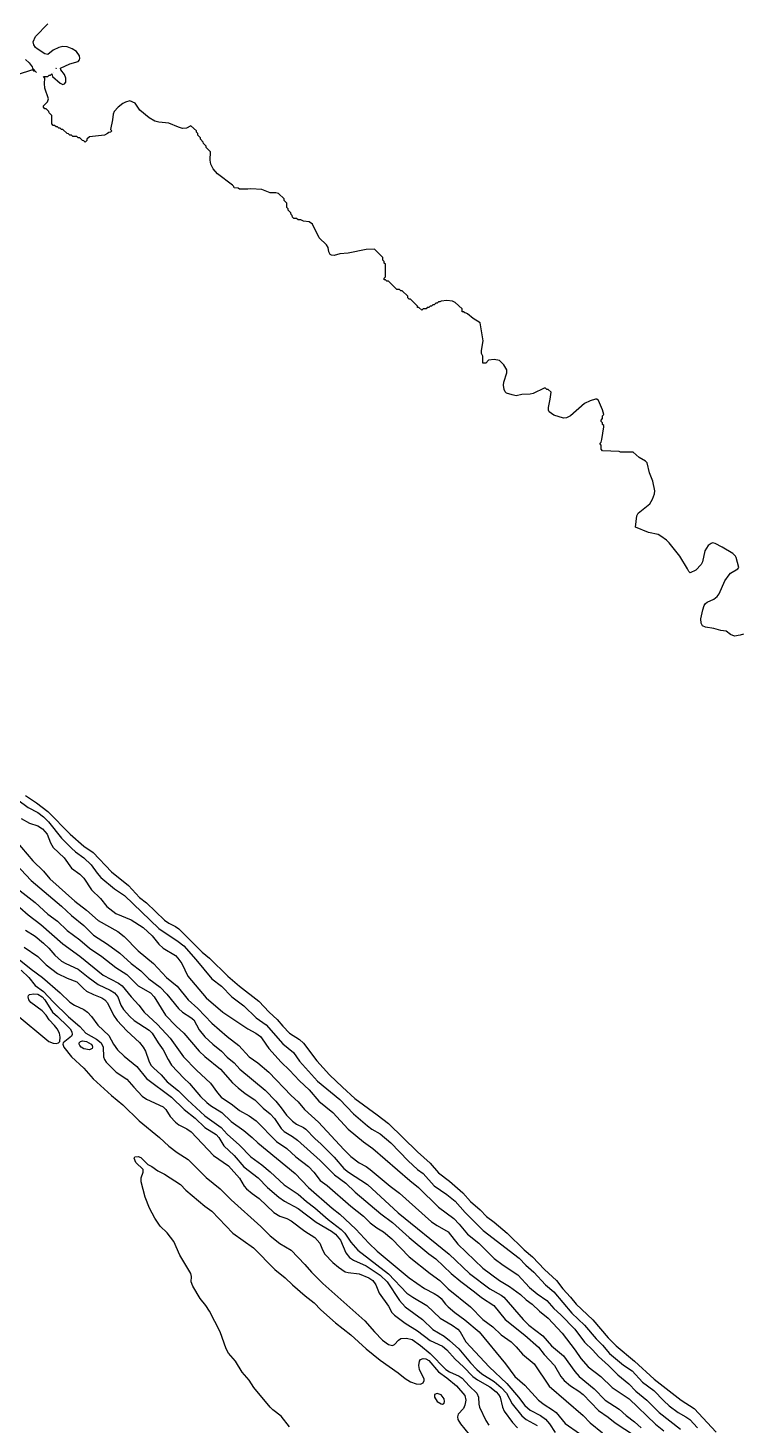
# Model space of a CAD drawing. Extents: x 474277 to 475042, y 254928 to 255625.
# Drawn here: x 474535.3 to 474574.6, y 255198.1 to 255275.2 of the extents above; entities that cross this region are included whole.
import ezdxf

# ---------------------------------------------------------------- set-up
doc = ezdxf.new("R2010")
doc.units = 0
doc.header["$MEASUREMENT"] = 0
doc.layers.add('BaseMapV2_DTM_export_MonNov09090547073261 — entities', color=1, linetype='CONTINUOUS')

msp = doc.modelspace()

# ---------------------------------------------------------------- linework, layer by layer
at = {"layer": 'BaseMapV2_DTM_export_MonNov09090547073261 — entities', "color": 15, "linetype": 'Continuous', "true_color": 0xb7484b}
for points in [[(474574.772, 255241.741, 84.25), (474574.594, 255241.676, 84.25), (474574.287, 255241.636, 84.25), (474574.057, 255241.716, 84.25), (474573.827, 255241.9, 84.25), (474573.52, 255241.934, 84.25), (474573.137, 255242.047, 84.25), (474572.677, 255242.12, 84.25), (474572.517, 255242.201, 84.25), (474572.433, 255242.354, 84.25), (474572.43, 255242.585, 84.25), (474572.524, 255243.078, 84.25), (474572.6, 255243.316, 84.25), (474572.673, 255243.428, 84.25), (474572.773, 255243.505, 84.25), (474573.137, 255243.673, 84.25), (474573.318, 255243.811, 84.25), (474573.427, 255243.965, 84.25), (474573.751, 255244.671, 84.25), (474573.981, 255245.019, 84.25), (474574.057, 255245.099, 84.25), (474574.466, 255245.345, 84.25), (474574.513, 255245.422, 84.25), (474574.374, 255245.958, 84.25), (474574.335, 255246.035, 84.25), (474574.181, 255246.188, 84.25), (474573.597, 255246.539, 84.25), (474573.214, 255246.737, 84.25), (474573.06, 255246.769, 84.25), (474572.984, 255246.748, 84.25), (474572.83, 255246.627, 84.25), (474572.646, 255246.342, 84.25), (474572.508, 255245.728, 84.25), (474572.437, 255245.575, 84.25), (474572.14, 255245.275, 84.25), (474571.834, 255245.113, 84.25), (474571.757, 255245.187, 84.25), (474571.689, 255245.345, 84.25), (474571.27, 255246.035, 84.25), (474570.683, 255246.768, 84.25), (474570.53, 255246.917, 84.25), (474570.223, 255247.152, 84.25), (474570.07, 255247.23, 84.25), (474569.533, 255247.349, 84.25), (474568.818, 255247.645, 84.25), (474568.899, 255248.259, 84.25), (474568.963, 255248.412, 84.25), (474569.61, 255248.935, 84.25), (474569.764, 255249.179, 84.25), (474569.86, 255249.485, 84.25), (474569.877, 255249.639, 84.25), (474569.779, 255250.175, 84.25), (474569.597, 255250.636, 84.25), (474569.457, 255251.191, 84.25), (474569.38, 255251.283, 84.25), (474569.02, 255251.479, 84.25), (474568.69, 255251.781, 84.25), (474568, 255251.784, 84.25), (474567.923, 255251.822, 84.25), (474567.003, 255251.858, 84.25), (474566.926, 255251.936, 84.25), (474566.918, 255252.169, 84.25), (474566.848, 255252.246, 84.25), (474566.926, 255252.33, 84.25), (474566.972, 255252.476, 84.25), (474567.075, 255253.166, 84.25), (474567.072, 255253.243, 84.25), (474567.003, 255253.311, 84.25), (474566.999, 255253.396, 84.25), (474566.924, 255253.473, 84.25), (474566.925, 255253.549, 84.25), (474566.995, 255253.626, 84.25), (474567.003, 255253.787, 84.25), (474567.072, 255253.856, 84.25), (474567.003, 255254.12, 84.25), (474566.773, 255254.618, 84.25), (474566.696, 255254.695, 84.25), (474566.62, 255254.698, 84.25), (474566.313, 255254.6, 84.25), (474566.006, 255254.458, 84.25), (474565.239, 255253.787, 84.25), (474565.009, 255253.671, 84.25), (474564.856, 255253.661, 84.25), (474564.319, 255253.813, 84.25), (474564.068, 255254.009, 84.25), (474564.029, 255254.086, 84.25), (474564.021, 255254.239, 84.25), (474564.122, 255254.699, 84.25), (474564.162, 255255.083, 84.25), (474564.013, 255255.228, 84.25), (474563.936, 255255.232, 84.25), (474563.859, 255255.305, 84.25), (474563.783, 255255.305, 84.25), (474563.174, 255255.006, 84.25), (474563.016, 255254.975, 84.25), (474562.556, 255254.962, 84.25), (474562.249, 255254.89, 84.25), (474562.019, 255254.931, 84.25), (474561.712, 255255.037, 84.25), (474561.636, 255255.111, 84.25), (474561.578, 255255.236, 84.25), (474561.537, 255255.466, 84.25), (474561.559, 255255.636, 84.25), (474561.721, 255256.156, 84.25), (474561.732, 255256.31, 84.25), (474561.559, 255256.601, 84.25), (474561.329, 255256.824, 84.25), (474561.022, 255256.882, 84.25), (474560.716, 255256.842, 84.25), (474560.562, 255256.691, 84.25), (474560.401, 255256.693, 84.25), (474560.404, 255257.076, 84.25), (474560.332, 255257.225, 84.25), (474560.325, 255257.383, 84.25), (474560.418, 255257.92, 84.25), (474560.248, 255258.917, 84.25), (474559.872, 255259.154, 84.25), (474559.565, 255259.402, 84.25), (474559.489, 255259.449, 84.25), (474559.408, 255259.453, 84.25), (474559.335, 255259.526, 84.25), (474559.259, 255259.526, 84.25), (474559.254, 255259.683, 84.25), (474558.875, 255260.036, 84.25), (474558.722, 255260.101, 84.25), (474558.415, 255260.14, 84.25), (474558.109, 255260.113, 84.25), (474558.032, 255260.065, 84.25), (474557.955, 255260.062, 84.25), (474557.879, 255259.987, 84.25), (474557.802, 255259.986, 84.25), (474557.725, 255259.91, 84.25), (474557.649, 255259.905, 84.25), (474557.572, 255259.832, 84.25), (474557.495, 255259.832, 84.25), (474557.418, 255259.757, 84.25), (474557.342, 255259.756, 84.25), (474557.27, 255259.683, 84.25), (474557.112, 255259.675, 84.25), (474557.035, 255259.605, 84.25), (474556.882, 255259.756, 84.25), (474556.805, 255259.758, 84.25), (474556.797, 255259.837, 84.25), (474556.422, 255260.216, 84.25), (474556.345, 255260.217, 84.25), (474556.268, 255260.294, 84.25), (474556.26, 255260.373, 84.25), (474555.962, 255260.676, 84.25), (474555.885, 255260.676, 84.25), (474555.808, 255260.749, 84.25), (474555.655, 255260.752, 84.25), (474555.195, 255261.212, 84.25), (474555.118, 255261.214, 84.25), (474555.042, 255261.289, 84.25), (474554.965, 255261.289, 84.25), (474554.965, 255261.378, 84.25), (474555.034, 255261.447, 84.25), (474555.034, 255262.137, 84.25), (474554.965, 255262.206, 84.25), (474554.957, 255262.29, 84.25), (474554.888, 255262.359, 84.25), (474554.88, 255262.52, 84.25), (474554.428, 255262.976, 84.25), (474553.968, 255262.961, 84.25), (474552.971, 255262.754, 84.25), (474552.511, 255262.713, 84.25), (474552.205, 255262.632, 84.25), (474552.051, 255262.635, 84.25), (474551.984, 255262.674, 84.25), (474551.916, 255262.827, 84.25), (474551.866, 255263.057, 84.25), (474551.789, 255263.21, 84.25), (474551.381, 255263.594, 84.25), (474551.009, 255264.361, 84.25), (474550.824, 255264.472, 84.25), (474550.518, 255264.522, 84.25), (474550.364, 255264.586, 84.25), (474550.211, 255264.586, 84.25), (474550.134, 255264.659, 84.25), (474549.973, 255264.667, 84.25), (474549.904, 255264.736, 84.25), (474549.896, 255264.821, 84.25), (474549.828, 255264.889, 84.25), (474549.823, 255264.974, 84.25), (474549.674, 255265.123, 84.25), (474549.67, 255265.204, 84.25), (474549.598, 255265.276, 84.25), (474549.59, 255265.511, 84.25), (474549.444, 255265.66, 84.25), (474549.44, 255265.741, 84.25), (474549.137, 255266.043, 84.25), (474548.984, 255266.081, 84.25), (474548.677, 255266.081, 84.25), (474548.217, 255266.262, 84.25), (474547.604, 255266.303, 84.25), (474547.451, 255266.276, 84.25), (474546.991, 255266.275, 84.25), (474546.914, 255266.346, 84.25), (474546.684, 255266.352, 84.25), (474546.679, 255266.431, 84.25), (474546.605, 255266.507, 84.25), (474545.777, 255267.121, 84.25), (474545.534, 255267.411, 84.25), (474545.406, 255267.658, 84.25), (474545.367, 255267.888, 84.25), (474545.38, 255268.34, 84.25), (474545.148, 255268.578, 84.25), (474545.146, 255268.654, 84.25), (474544.995, 255268.808, 84.25), (474544.989, 255268.884, 84.25), (474544.842, 255269.038, 84.25), (474544.839, 255269.114, 84.25), (474544.688, 255269.268, 84.25), (474544.682, 255269.345, 84.25), (474544.61, 255269.421, 84.25), (474544.606, 255269.498, 84.25), (474544.307, 255269.779, 84.25), (474544.062, 255269.651, 84.25), (474543.847, 255269.624, 84.25), (474543.617, 255269.693, 84.25), (474543.08, 255269.93, 84.25), (474542.543, 255269.973, 84.25), (474542.313, 255270.034, 84.25), (474542.007, 255270.221, 84.25), (474541.487, 255270.648, 84.25), (474541.232, 255271.031, 84.25), (474540.933, 255271.159, 84.25), (474540.703, 255271.087, 84.25), (474540.55, 255270.999, 84.25), (474540.294, 255270.801, 84.25), (474540.071, 255270.571, 84.25), (474540.018, 255270.418, 84.25), (474539.984, 255270.111, 84.25), (474539.868, 255269.575, 84.25), (474539.941, 255269.498, 84.25), (474539.868, 255269.421, 84.25), (474539.783, 255269.413, 84.25), (474539.714, 255269.345, 84.25), (474539.534, 255269.268, 84.25), (474538.71, 255269.172, 84.25), (474538.561, 255269.038, 84.25), (474538.559, 255268.961, 84.25), (474538.479, 255268.88, 84.25), (474538.403, 255268.953, 84.25), (474538.326, 255268.958, 84.25), (474538.173, 255269.11, 84.25), (474538.096, 255269.11, 84.25), (474538.019, 255269.183, 84.25), (474537.789, 255269.187, 84.25), (474537.713, 255269.26, 84.25), (474537.636, 255269.265, 84.25), (474537.559, 255269.34, 84.25), (474537.478, 255269.345, 84.25), (474537.253, 255269.57, 84.25), (474537.176, 255269.57, 84.25), (474537.099, 255269.647, 84.25), (474537.023, 255269.648, 84.25), (474536.946, 255269.723, 84.25), (474536.869, 255269.723, 84.25), (474536.793, 255269.8, 84.25), (474536.716, 255269.8, 84.25), (474536.637, 255269.881, 84.25), (474536.631, 255270.341, 84.25), (474536.486, 255270.49, 84.25), (474536.478, 255270.571, 84.25), (474536.405, 255270.648, 84.25), (474536.333, 255270.72, 84.25), (474536.256, 255270.722, 84.25), (474536.177, 255270.801, 84.25), (474536.179, 255270.882, 84.25), (474536.401, 255271.108, 84.25), (474536.445, 255271.261, 84.25), (474536.256, 255271.848, 84.25), (474536.23, 255272.105, 84.25), (474536.251, 255272.412, 84.25), (474536.179, 255272.496, 84.25), (474536.409, 255272.496, 84.25), (474536.486, 255272.569, 84.25), (474536.563, 255272.569, 84.25), (474536.639, 255272.646, 84.25), (474536.682, 255272.488, 84.25), (474537.099, 255272.133, 84.25), (474537.253, 255272.059, 84.25), (474537.329, 255272.092, 84.25), (474537.408, 255272.182, 84.25), (474537.408, 255272.412, 84.25), (474537.329, 255272.601, 84.25), (474537.125, 255272.872, 84.25), (474537.112, 255272.948, 84.25), (474537.636, 255273.203, 84.25), (474538.096, 255273.33, 84.25), (474538.167, 255273.408, 84.25), (474538.19, 255273.485, 84.25), (474538.164, 255273.638, 84.25), (474537.994, 255273.868, 84.25), (474537.759, 255274.022, 84.25), (474537.483, 255274.129, 84.25), (474537.253, 255274.156, 84.25), (474537.023, 255274.099, 84.25), (474536.719, 255273.945, 84.25), (474536.409, 255273.707, 84.25), (474536.256, 255273.747, 84.25), (474535.838, 255274.022, 84.25), (474535.746, 255274.098, 84.25), (474535.645, 255274.252, 84.25), (474535.613, 255274.405, 84.25), (474535.74, 255274.712, 84.25), (474536.409, 255275.396, 84.25)], [(474535.182, 255273.431, 84.25), (474535.379, 255273.255, 84.25), (474535.555, 255273.025, 84.25), (474535.57, 255272.948, 84.25), (474535.8, 255272.718, 84.25), (474535.719, 255272.787, 84.25), (474535.642, 255272.792, 84.25), (474535.566, 255272.869, 84.25), (474534.722, 255272.593, 84.25)], [(474536.719, 255272.718, 84.25), (474536.716, 255272.71, 84.25), (474536.711, 255272.718, 84.25), (474536.719, 255272.718, 84.25)], [(474536.874, 255272.948, 84.25), (474536.869, 255272.94, 84.25), (474536.865, 255272.948, 84.25), (474536.874, 255272.948, 84.25)], [(474534.262, 255232.969, 84.5), (474535.336, 255232.174, 84.5), (474535.872, 255231.899, 84.5), (474536.179, 255231.668, 84.5), (474536.456, 255231.39, 84.5), (474537.176, 255230.496, 84.5), (474537.714, 255229.933, 84.5), (474537.943, 255229.727, 84.5), (474538.403, 255229.398, 84.5), (474538.809, 255229.013, 84.5), (474539.133, 255228.553, 84.5), (474539.337, 255228.323, 84.5), (474540.09, 255227.695, 84.5), (474540.637, 255227.326, 84.5), (474542.543, 255225.506, 84.5), (474543.607, 255224.796, 84.5), (474543.923, 255224.546, 84.5), (474544.582, 255223.799, 84.5), (474545.455, 255222.725, 84.5), (474545.994, 255222.316, 84.5), (474546.571, 255221.729, 84.5), (474547.221, 255221.241, 84.5), (474547.911, 255220.584, 84.5), (474548.447, 255220.189, 84.5), (474549.367, 255219.136, 84.5), (474549.958, 255218.662, 84.5), (474550.288, 255218.193, 84.5), (474551.284, 255217.092, 84.5), (474552.511, 255216.078, 84.5), (474553.264, 255215.288, 84.5), (474554.045, 255214.615, 84.5), (474554.275, 255214.443, 84.5), (474554.735, 255214.173, 84.5), (474555.325, 255213.678, 84.5), (474556.282, 255212.681, 84.5), (474556.796, 255212.221, 84.5), (474557.112, 255211.984, 84.5), (474557.725, 255211.316, 84.5), (474558.415, 255210.84, 84.5), (474558.875, 255210.462, 84.5), (474559.42, 255209.844, 84.5), (474560.422, 255208.847, 84.5), (474562.406, 255207.313, 84.5), (474562.779, 255206.93, 84.5), (474563.21, 255206.547, 84.5), (474563.859, 255205.848, 84.5), (474564.319, 255205.459, 84.5), (474565.316, 255204.28, 84.5), (474566.005, 255203.633, 84.5), (474566.648, 255202.866, 84.5), (474567.003, 255202.522, 84.5), (474567.386, 255202.07, 84.5), (474568.153, 255201.427, 84.5), (474568.63, 255201.103, 84.5), (474569.202, 255200.489, 84.5), (474569.84, 255200.029, 84.5), (474570.377, 255199.457, 84.5), (474570.683, 255199.182, 84.5), (474571.181, 255198.802, 84.5), (474571.604, 255198.568, 84.5), (474571.807, 255198.419, 84.5), (474572.232, 255197.959, 84.5)], [(474535.182, 255232.84, 84.25), (474535.796, 255232.439, 84.25), (474536.409, 255231.958, 84.25), (474537.643, 255230.7, 84.25), (474538.403, 255230.042, 84.25), (474538.913, 255229.703, 84.25), (474539.932, 255228.629, 84.25), (474540.856, 255227.884, 84.25), (474541.47, 255227.221, 84.25), (474541.853, 255226.923, 84.25), (474542.85, 255225.963, 84.25), (474543.08, 255225.79, 84.25), (474543.463, 255225.611, 84.25), (474543.643, 255225.486, 84.25), (474544.92, 255224.206, 84.25), (474545.322, 255223.876, 84.25), (474546.341, 255222.879, 84.25), (474546.991, 255222.326, 84.25), (474548.047, 255221.499, 84.25), (474548.625, 255220.885, 84.25), (474549.061, 255220.487, 84.25), (474549.367, 255220.115, 84.25), (474549.743, 255219.735, 84.25), (474550.288, 255219.377, 84.25), (474550.518, 255219.176, 84.25), (474551.256, 255218.201, 84.25), (474551.956, 255217.435, 84.25), (474552.659, 255216.745, 84.25), (474553.343, 255216.131, 84.25), (474554.581, 255215.233, 84.25), (474555.195, 255214.748, 84.25), (474556.805, 255213.187, 84.25), (474557.495, 255212.568, 84.25), (474557.955, 255212.032, 84.25), (474558.569, 255211.562, 84.25), (474559.296, 255210.917, 84.25), (474559.719, 255210.454, 84.25), (474560.256, 255209.983, 84.25), (474560.611, 255209.614, 84.25), (474561.022, 255209.315, 84.25), (474561.753, 255208.694, 84.25), (474562.683, 255207.774, 84.25), (474563.15, 255207.39, 84.25), (474563.801, 255206.7, 84.25), (474564.473, 255206.095, 84.25), (474564.807, 255205.627, 84.25), (474565.239, 255205.177, 84.25), (474565.546, 255204.786, 84.25), (474566.466, 255203.916, 84.25), (474567.31, 255202.924, 84.25), (474567.762, 255202.483, 84.25), (474568.767, 255201.634, 84.25), (474569.857, 255200.643, 84.25), (474571.329, 255199.492, 84.25), (474572.064, 255199.031, 84.25), (474573.267, 255197.729, 84.25)], [(474534.952, 255231.573, 84.75), (474535.412, 255231.32, 84.75), (474535.872, 255231.169, 84.75), (474536.123, 255231.006, 84.75), (474536.374, 255230.7, 84.75), (474536.563, 255230.23, 84.75), (474536.716, 255229.975, 84.75), (474537.325, 255229.396, 84.75), (474537.713, 255228.834, 84.75), (474538.173, 255228.506, 84.75), (474538.403, 255228.273, 84.75), (474538.834, 255227.633, 84.75), (474539.323, 255227.162, 84.75), (474539.678, 255226.713, 84.75), (474540.166, 255226.326, 84.75), (474541.01, 255225.981, 84.75), (474541.676, 255225.562, 84.75), (474542.178, 255225.102, 84.75), (474542.543, 255224.643, 84.75), (474542.77, 255224.412, 84.75), (474543.463, 255224.008, 84.75), (474543.593, 255223.876, 84.75), (474543.806, 255223.569, 84.75), (474544.144, 255222.879, 84.75), (474545.15, 255221.689, 84.75), (474546.07, 255220.881, 84.75), (474547.451, 255219.973, 84.75), (474547.879, 255219.735, 84.75), (474548.141, 255219.539, 84.75), (474548.242, 255219.428, 84.75), (474548.601, 255218.877, 84.75), (474549.282, 255218.125, 84.75), (474549.751, 255217.689, 84.75), (474550.288, 255217.097, 84.75), (474550.824, 255216.602, 84.75), (474551.361, 255215.987, 84.75), (474552.128, 255215.362, 84.75), (474552.971, 255214.435, 84.75), (474553.815, 255213.735, 84.75), (474554.335, 255213.371, 84.75), (474556.372, 255211.607, 84.75), (474556.852, 255211.224, 84.75), (474557.955, 255210.137, 84.75), (474558.799, 255209.502, 84.75), (474559.105, 255209.203, 84.75), (474559.565, 255208.653, 84.75), (474560.181, 255208.157, 84.75), (474561.022, 255207.311, 84.75), (474561.525, 255206.93, 84.75), (474562.326, 255206.41, 84.75), (474562.974, 255205.703, 84.75), (474563.399, 255205.356, 84.75), (474563.936, 255204.986, 84.75), (474564.319, 255204.537, 84.75), (474564.703, 255204.2, 84.75), (474565.482, 255203.403, 84.75), (474566.006, 255202.683, 84.75), (474566.466, 255202.255, 84.75), (474566.773, 255201.901, 84.75), (474567.33, 255201.409, 84.75), (474567.846, 255200.888, 84.75), (474568.46, 255200.396, 84.75), (474568.843, 255199.993, 84.75), (474569.454, 255199.492, 84.75), (474570.129, 255198.802, 84.75), (474571.297, 255197.891, 84.75)], [(474533.507, 255230.24, 85.25), (474535.489, 255228.144, 85.25), (474537.176, 255226.736, 85.25), (474537.713, 255226.22, 85.25), (474538.403, 255225.665, 85.25), (474538.94, 255225.137, 85.25), (474539.702, 255224.642, 85.25), (474540.396, 255224.136, 85.25), (474541.008, 255223.569, 85.25), (474541.547, 255223.168, 85.25), (474541.995, 255222.725, 85.25), (474542.62, 255222.263, 85.25), (474542.974, 255221.882, 85.25), (474543.617, 255221.085, 85.25), (474543.847, 255220.89, 85.25), (474544.307, 255220.602, 85.25), (474544.46, 255220.461, 85.25), (474544.767, 255219.908, 85.25), (474545.074, 255219.521, 85.25), (474545.515, 255219.122, 85.25), (474545.997, 255218.738, 85.25), (474546.3, 255218.409, 85.25), (474546.684, 255218.091, 85.25), (474547.012, 255217.741, 85.25), (474548.397, 255216.591, 85.25), (474548.984, 255215.974, 85.25), (474549.291, 255215.615, 85.25), (474549.584, 255215.211, 85.25), (474549.904, 255214.887, 85.25), (474550.134, 255214.705, 85.25), (474550.518, 255214.534, 85.25), (474550.636, 255214.444, 85.25), (474551.131, 255213.918, 85.25), (474551.497, 255213.601, 85.25), (474552.205, 255212.899, 85.25), (474552.741, 255212.27, 85.25), (474552.998, 255212.067, 85.25), (474554.049, 255211.377, 85.25), (474555.732, 255209.813, 85.25), (474558.537, 255207.543, 85.25), (474559.669, 255206.47, 85.25), (474560.792, 255205.633, 85.25), (474561.406, 255205.29, 85.25), (474561.559, 255205.168, 85.25), (474562.626, 255203.94, 85.25), (474562.939, 255203.622, 85.25), (474563.706, 255203.032, 85.25), (474564.194, 255202.483, 85.25), (474564.856, 255201.933, 85.25), (474565.469, 255201.066, 85.25), (474565.709, 255200.796, 85.25), (474566.543, 255200.123, 85.25), (474567.15, 255199.492, 85.25), (474567.923, 255198.991, 85.25), (474568.305, 255198.649, 85.25), (474568.767, 255198.299, 85.25), (474569.126, 255197.959, 85.25)], [(474534.646, 255230.346, 85), (474535.584, 255229.243, 85), (474536.179, 255228.669, 85), (474536.519, 255228.246, 85), (474537.905, 255227.019, 85), (474538.556, 255226.524, 85), (474539.195, 255225.946, 85), (474540.271, 255225.332, 85), (474540.626, 255225.066, 85), (474541.393, 255224.273, 85), (474542.251, 255223.569, 85), (474542.961, 255222.802, 85), (474543.54, 255222.323, 85), (474544.159, 255221.575, 85), (474544.69, 255221.087, 85), (474545.457, 255220.289, 85), (474546.3, 255219.556, 85), (474546.952, 255219.045, 85), (474547.527, 255218.429, 85), (474547.987, 255218.094, 85), (474548.601, 255217.578, 85), (474549.838, 255216.285, 85), (474550.211, 255215.943, 85), (474550.578, 255215.518, 85), (474551.349, 255214.828, 85), (474552.741, 255213.317, 85), (474553.125, 255212.938, 85), (474553.585, 255212.574, 85), (474553.968, 255212.372, 85), (474554.198, 255212.21, 85), (474555.284, 255211.301, 85), (474555.808, 255210.9, 85), (474557.572, 255209.332, 85), (474557.879, 255209.119, 85), (474558.492, 255208.772, 85), (474559.029, 255208.086, 85), (474560.395, 255206.777, 85), (474561.329, 255206.083, 85), (474561.866, 255205.76, 85), (474562.477, 255205.32, 85), (474562.786, 255205.028, 85), (474563.12, 255204.783, 85), (474563.526, 255204.4, 85), (474564.011, 255204.016, 85), (474564.779, 255203.182, 85), (474565.495, 255202.253, 85), (474565.812, 255201.793, 85), (474566.207, 255201.333, 85), (474566.904, 255200.796, 85), (474567.54, 255200.197, 85), (474568.463, 255199.569, 85), (474569.917, 255198.159, 85), (474570.377, 255197.796, 85)], [(474534.722, 255227.719, 85.5), (474535.72, 255226.943, 85.5), (474536.409, 255226.302, 85.5), (474536.946, 255225.91, 85.5), (474537.483, 255225.388, 85.5), (474538.173, 255224.878, 85.5), (474538.71, 255224.424, 85.5), (474539.4, 255223.957, 85.5), (474540.166, 255223.357, 85.5), (474540.78, 255222.962, 85.5), (474541.393, 255222.339, 85.5), (474542.083, 255221.958, 85.5), (474542.283, 255221.729, 85.5), (474542.904, 255220.732, 85.5), (474543.489, 255220.118, 85.5), (474543.923, 255219.728, 85.5), (474544.767, 255218.731, 85.5), (474545.074, 255218.439, 85.5), (474545.929, 255217.741, 85.5), (474546.607, 255216.994, 85.5), (474546.914, 255216.709, 85.5), (474547.297, 255216.408, 85.5), (474547.834, 255216.05, 85.5), (474548.29, 255215.594, 85.5), (474548.677, 255215.275, 85.5), (474548.907, 255215.018, 85.5), (474549.291, 255214.478, 85.5), (474549.444, 255214.317, 85.5), (474549.904, 255214.035, 85.5), (474550.175, 255213.831, 85.5), (474551.438, 255212.71, 85.5), (474552.225, 255211.914, 85.5), (474552.847, 255211.454, 85.5), (474553.355, 255210.953, 85.5), (474554.77, 255209.767, 85.5), (474555.425, 255209.295, 85.5), (474556.345, 255208.455, 85.5), (474557.418, 255207.562, 85.5), (474557.802, 255207.278, 85.5), (474558.659, 255206.47, 85.5), (474559.182, 255206.03, 85.5), (474559.949, 255205.474, 85.5), (474560.332, 255205.146, 85.5), (474561.015, 255204.706, 85.5), (474561.636, 255203.942, 85.5), (474562.709, 255203.079, 85.5), (474563.478, 255202.406, 85.5), (474563.783, 255202.008, 85.5), (474564.348, 255201.409, 85.5), (474564.703, 255200.796, 85.5), (474564.888, 255200.566, 85.5), (474565.239, 255200.278, 85.5), (474565.7, 255199.986, 85.5), (474565.932, 255199.799, 85.5), (474566.773, 255198.921, 85.5), (474567.31, 255198.556, 85.5), (474567.693, 255198.24, 85.5), (474569.303, 255197.189, 85.5)], [(474534.876, 255226.669, 85.75), (474535.336, 255226.251, 85.75), (474536.03, 255225.716, 85.75), (474537.253, 255224.664, 85.75), (474538.173, 255223.982, 85.75), (474539.476, 255222.93, 85.75), (474540.32, 255222.489, 85.75), (474540.523, 255222.342, 85.75), (474541.01, 255221.735, 85.75), (474541.435, 255221.269, 85.75), (474541.723, 255220.885, 85.75), (474542.467, 255220.206, 85.75), (474543.157, 255219.461, 85.75), (474543.906, 255218.432, 85.75), (474544.614, 255217.697, 85.75), (474545.38, 255216.966, 85.75), (474545.764, 255216.432, 85.75), (474545.975, 255216.208, 85.75), (474546.607, 255215.777, 85.75), (474546.991, 255215.465, 85.75), (474547.527, 255215.17, 85.75), (474547.911, 255214.893, 85.75), (474549.022, 255213.754, 85.75), (474549.604, 255213.371, 85.75), (474550.097, 255212.911, 85.75), (474550.794, 255212.374, 85.75), (474551.084, 255212.067, 85.75), (474551.438, 255211.604, 85.75), (474551.821, 255211.322, 85.75), (474553.125, 255210.183, 85.75), (474553.815, 255209.635, 85.75), (474554.198, 255209.278, 85.75), (474554.56, 255209, 85.75), (474554.929, 255208.77, 85.75), (474555.385, 255208.387, 85.75), (474556.345, 255207.39, 85.75), (474557.498, 255206.47, 85.75), (474558.032, 255206.085, 85.75), (474558.492, 255205.638, 85.75), (474559.719, 255204.638, 85.75), (474560.409, 255203.931, 85.75), (474560.946, 255203.533, 85.75), (474561.406, 255203.096, 85.75), (474561.973, 255202.713, 85.75), (474562.249, 255202.438, 85.75), (474562.592, 255202.023, 85.75), (474563.233, 255201.486, 85.75), (474564.059, 255200.259, 85.75), (474565.93, 255198.648, 85.75), (474566.313, 255198.245, 85.75), (474567.003, 255197.689, 85.75)], [(474535.182, 255225.418, 86), (474535.719, 255225.074, 86), (474536.179, 255224.695, 86), (474536.472, 255224.412, 86), (474536.799, 255224.029, 86), (474537.176, 255223.699, 86), (474537.406, 255223.566, 86), (474538.096, 255223.27, 86), (474538.633, 255222.824, 86), (474539.188, 255222.419, 86), (474539.86, 255222.108, 86), (474540.098, 255221.959, 86), (474540.282, 255221.729, 86), (474540.444, 255221.269, 86), (474540.584, 255221.039, 86), (474540.933, 255220.645, 86), (474541.177, 255220.425, 86), (474541.996, 255219.888, 86), (474542.175, 255219.735, 86), (474542.504, 255219.198, 86), (474542.782, 255218.815, 86), (474543.052, 255218.278, 86), (474543.244, 255217.971, 86), (474543.923, 255217.249, 86), (474544.23, 255216.964, 86), (474544.844, 255216.239, 86), (474545.187, 255215.901, 86), (474545.38, 255215.747, 86), (474546.014, 255215.364, 86), (474546.53, 255214.852, 86), (474547.227, 255214.368, 86), (474547.679, 255213.984, 86), (474547.988, 255213.678, 86), (474550.058, 255211.999, 86), (474550.789, 255211.224, 86), (474552.094, 255210.074, 86), (474552.511, 255209.74, 86), (474553.405, 255208.924, 86), (474554.121, 255208.153, 86), (474554.581, 255207.709, 86), (474556.335, 255206.24, 86), (474557.188, 255205.657, 86), (474557.725, 255205.38, 86), (474557.955, 255205.226, 86), (474558.107, 255205.09, 86), (474558.339, 255204.789, 86), (474558.492, 255204.639, 86), (474558.858, 255204.323, 86), (474559.412, 255203.913, 86), (474560.193, 255203.25, 86), (474561.659, 255201.486, 86), (474562.172, 255200.791, 86), (474562.709, 255200.314, 86), (474563.468, 255199.492, 86), (474563.783, 255199.242, 86), (474564.243, 255198.961, 86), (474564.444, 255198.802, 86), (474564.933, 255198.206, 86), (474565.739, 255197.652, 86)], [(474535.106, 255224.469, 86.25), (474535.872, 255223.954, 86.25), (474536.333, 255223.494, 86.25), (474536.946, 255223.016, 86.25), (474537.483, 255222.76, 86.25), (474538.019, 255222.572, 86.25), (474538.391, 255222.189, 86.25), (474538.556, 255222.057, 86.25), (474538.94, 255221.861, 86.25), (474539.4, 255221.684, 86.25), (474539.562, 255221.575, 86.25), (474539.706, 255221.409, 86.25), (474540.042, 255220.732, 86.25), (474540.246, 255220.425, 86.25), (474540.78, 255219.853, 86.25), (474541.47, 255219.208, 86.25), (474541.674, 255218.968, 86.25), (474541.806, 255218.738, 86.25), (474541.979, 255218.201, 86.25), (474542.105, 255217.971, 86.25), (474542.237, 255217.817, 86.25), (474542.663, 255217.435, 86.25), (474543.003, 255217.053, 86.25), (474543.617, 255216.554, 86.25), (474544.109, 255216.055, 86.25), (474545.074, 255215.172, 86.25), (474545.97, 255214.521, 86.25), (474546.3, 255214.161, 86.25), (474546.991, 255213.558, 86.25), (474547.604, 255212.903, 86.25), (474548.217, 255212.471, 86.25), (474548.677, 255212.087, 86.25), (474549.444, 255211.372, 86.25), (474550.211, 255210.844, 86.25), (474550.671, 255210.449, 86.25), (474551.131, 255210.103, 86.25), (474551.868, 255209.46, 86.25), (474552.588, 255208.899, 86.25), (474552.788, 255208.694, 86.25), (474553.125, 255208.201, 86.25), (474553.508, 255207.754, 86.25), (474555.195, 255206.457, 86.25), (474556.209, 255205.397, 86.25), (474556.534, 255205.167, 86.25), (474557.321, 255204.706, 86.25), (474558.054, 255204.016, 86.25), (474558.706, 255203.633, 86.25), (474559.021, 255203.403, 86.25), (474559.147, 255203.25, 86.25), (474559.474, 255202.713, 86.25), (474560.749, 255201.333, 86.25), (474561.729, 255200.413, 86.25), (474562.377, 255199.646, 86.25), (474562.709, 255199.204, 86.25), (474563.016, 255198.941, 86.25), (474563.583, 255198.649, 86.25), (474563.859, 255198.434, 86.25), (474564.071, 255198.189, 86.25), (474564.396, 255197.714, 86.25)], [(474534.842, 255223.799, 86.5), (474535.489, 255223.255, 86.5), (474536.117, 255222.802, 86.5), (474537.099, 255221.952, 86.5), (474537.636, 255221.438, 86.5), (474537.882, 255221.269, 86.5), (474538.403, 255221.04, 86.5), (474538.608, 255220.885, 86.5), (474538.817, 255220.655, 86.5), (474539.17, 255220.175, 86.5), (474539.783, 255219.601, 86.5), (474540.035, 255219.122, 86.5), (474540.263, 255218.815, 86.5), (474540.626, 255218.46, 86.5), (474541.316, 255217.895, 86.5), (474541.853, 255217.235, 86.5), (474543.233, 255216.201, 86.5), (474543.928, 255215.518, 86.5), (474544.537, 255215.042, 86.5), (474545.074, 255214.531, 86.5), (474545.693, 255214.138, 86.5), (474545.84, 255213.977, 86.5), (474546.116, 255213.524, 86.5), (474546.684, 255212.978, 86.5), (474547.221, 255212.361, 86.5), (474548.018, 255211.761, 86.5), (474548.524, 255211.216, 86.5), (474549.146, 255210.687, 86.5), (474549.458, 255210.457, 86.5), (474550.211, 255210.07, 86.5), (474551.204, 255209.307, 86.5), (474552.051, 255208.809, 86.5), (474552.281, 255208.644, 86.5), (474552.554, 255208.31, 86.5), (474552.85, 255207.62, 86.5), (474553.048, 255207.364, 86.5), (474553.278, 255207.204, 86.5), (474553.968, 255206.901, 86.5), (474554.735, 255206.377, 86.5), (474555.131, 255206.01, 86.5), (474555.808, 255204.986, 86.5), (474556.115, 255204.638, 86.5), (474557.082, 255203.94, 86.5), (474557.649, 255203.391, 86.5), (474558.262, 255203.026, 86.5), (474558.569, 255202.789, 86.5), (474559.076, 255202.33, 86.5), (474559.719, 255201.546, 86.5), (474560.065, 255201.179, 86.5), (474560.351, 255200.949, 86.5), (474561.022, 255200.516, 86.5), (474561.406, 255200.197, 86.5), (474561.699, 255199.876, 86.5), (474562.019, 255199.296, 86.5), (474562.556, 255198.629, 86.5), (474562.786, 255198.428, 86.5), (474563.399, 255198.098, 86.5)], [(474534.952, 255223.213, 86.75), (474535.367, 255222.802, 86.75), (474535.719, 255222.36, 86.75), (474536.179, 255222.033, 86.75), (474536.716, 255221.454, 86.75), (474537.559, 255220.633, 86.75), (474538.173, 255220.101, 86.75), (474538.514, 255219.735, 86.75), (474539.093, 255219.408, 86.75), (474539.351, 255219.198, 86.75), (474539.477, 255218.968, 86.75), (474539.492, 255218.432, 86.75), (474539.536, 255218.278, 86.75), (474539.63, 255218.135, 86.75), (474540.187, 255217.588, 86.75), (474540.78, 255217.193, 86.75), (474541.157, 255216.745, 86.75), (474541.623, 255216.261, 86.75), (474541.853, 255216.093, 86.75), (474542.781, 255215.671, 86.75), (474542.923, 255215.518, 86.75), (474543.165, 255215.134, 86.75), (474543.463, 255214.823, 86.75), (474543.648, 255214.674, 86.75), (474544.077, 255214.463, 86.75), (474544.321, 255214.291, 86.75), (474545.556, 255212.988, 86.75), (474546.377, 255212.413, 86.75), (474546.991, 255211.743, 86.75), (474547.251, 255211.301, 86.75), (474547.374, 255211.146, 86.75), (474547.681, 255210.883, 86.75), (474548.064, 255210.61, 86.75), (474548.87, 255209.844, 86.75), (474549.214, 255209.632, 86.75), (474549.598, 255209.501, 86.75), (474549.828, 255209.386, 86.75), (474550.594, 255208.814, 86.75), (474551.144, 255208.464, 86.75), (474551.41, 255208.157, 86.75), (474551.559, 255207.774, 86.75), (474551.695, 255207.543, 86.75), (474552.133, 255207.083, 86.75), (474552.435, 255206.817, 86.75), (474552.818, 255206.572, 86.75), (474552.971, 255206.528, 86.75), (474553.585, 255206.454, 86.75), (474554.121, 255206.228, 86.75), (474554.336, 255206.087, 86.75), (474554.507, 255205.857, 86.75), (474554.681, 255205.397, 86.75), (474555.195, 255204.676, 86.75), (474555.391, 255204.323, 86.75), (474555.524, 255204.17, 86.75), (474556.115, 255203.74, 86.75), (474556.805, 255203.321, 86.75), (474557.495, 255202.789, 86.75), (474558.185, 255202.477, 86.75), (474558.415, 255202.265, 86.75), (474558.875, 255201.748, 86.75), (474559.335, 255201.327, 86.75), (474559.85, 255200.796, 86.75), (474560.102, 255200.613, 86.75), (474560.792, 255200.221, 86.75), (474561.142, 255199.953, 86.75), (474561.272, 255199.799, 86.75), (474561.351, 255199.646, 86.75), (474561.482, 255199.109, 86.75), (474561.587, 255198.879, 86.75), (474562.03, 255198.266, 86.75), (474562.313, 255197.959, 86.75)], [(474534.61, 255220.808, 87), (474536.472, 255219.275, 87), (474536.716, 255219.173, 87), (474536.869, 255219.165, 87), (474537.005, 255219.198, 87), (474537.086, 255219.275, 87), (474537.094, 255219.505, 87), (474537.052, 255219.735, 87), (474536.934, 255219.965, 87), (474536.793, 255220.155, 87), (474536.486, 255220.473, 87), (474536.318, 255220.732, 87), (474536.109, 255220.962, 87), (474535.477, 255221.422, 87), (474535.374, 255221.575, 87), (474535.338, 255221.729, 87), (474535.35, 255221.805, 87), (474535.412, 255221.865, 87), (474535.642, 255221.91, 87), (474535.872, 255221.875, 87), (474536.103, 255221.738, 87), (474536.245, 255221.575, 87), (474536.681, 255220.885, 87), (474536.955, 255220.655, 87), (474537.501, 255220.118, 87), (474537.643, 255219.965, 87), (474537.733, 255219.812, 87), (474537.75, 255219.658, 87), (474537.713, 255219.558, 87), (474537.262, 255219.198, 87), (474537.241, 255219.122, 87), (474537.304, 255218.968, 87), (474537.717, 255218.432, 87), (474538.403, 255217.809, 87), (474538.917, 255217.205, 87), (474539.936, 255216.286, 87), (474540.55, 255215.787, 87), (474541.461, 255214.904, 87), (474542.572, 255213.984, 87), (474543.08, 255213.493, 87), (474543.54, 255213.142, 87), (474544.154, 255212.755, 87), (474545.15, 255211.767, 87), (474545.917, 255211.145, 87), (474546.53, 255210.538, 87), (474548.16, 255209.077, 87), (474548.677, 255208.552, 87), (474549.214, 255208.13, 87), (474549.828, 255207.767, 87), (474550.594, 255206.964, 87), (474550.95, 255206.547, 87), (474551.585, 255205.933, 87), (474553.891, 255203.872, 87), (474554.421, 255203.25, 87), (474554.866, 255202.79, 87), (474555.195, 255202.567, 87), (474555.425, 255202.508, 87), (474555.536, 255202.56, 87), (474555.747, 255202.79, 87), (474555.885, 255202.883, 87), (474556.192, 255202.914, 87), (474556.498, 255202.839, 87), (474556.958, 255202.511, 87), (474557.495, 255202.072, 87), (474558.357, 255201.179, 87), (474558.569, 255201.052, 87), (474559.105, 255200.813, 87), (474559.259, 255200.703, 87), (474559.642, 255200.28, 87), (474560.07, 255199.876, 87), (474560.164, 255199.646, 87), (474560.185, 255199.262, 87), (474560.221, 255199.109, 87), (474560.562, 255198.376, 87), (474560.741, 255198.112, 87)], [(474538.86, 255218.892, 87), (474538.71, 255218.821, 87), (474538.403, 255218.868, 87), (474538.249, 255218.961, 87), (474538.175, 255219.045, 87), (474538.14, 255219.122, 87), (474538.146, 255219.198, 87), (474538.218, 255219.275, 87), (474538.326, 255219.305, 87), (474538.556, 255219.273, 87), (474538.804, 255219.122, 87), (474538.863, 255219.045, 87), (474538.882, 255218.968, 87), (474538.86, 255218.892, 87)], [(474549.751, 255198.028, 87.25), (474549.291, 255198.603, 87.25), (474548.831, 255198.957, 87.25), (474548.683, 255199.109, 87.25), (474547.769, 255200.183, 87.25), (474547.527, 255200.595, 87.25), (474547.13, 255201.026, 87.25), (474546.761, 255201.634, 87.25), (474546.377, 255202.087, 87.25), (474546.257, 255202.33, 87.25), (474545.92, 255203.25, 87.25), (474545.327, 255204.4, 87.25), (474545.138, 255204.706, 87.25), (474544.813, 255205.09, 87.25), (474544.403, 255205.78, 87.25), (474544.325, 255206.01, 87.25), (474544.339, 255206.317, 87.25), (474544.307, 255206.47, 87.25), (474543.693, 255207.494, 87.25), (474543.366, 255208.234, 87.25), (474543.003, 255208.718, 87.25), (474542.62, 255209.095, 87.25), (474542.321, 255209.537, 87.25), (474542.026, 255210.074, 87.25), (474541.79, 255210.687, 87.25), (474541.568, 255211.531, 87.25), (474541.566, 255211.761, 87.25), (474541.68, 255212.067, 87.25), (474541.667, 255212.221, 87.25), (474541.275, 255212.604, 87.25), (474541.183, 255212.834, 87.25), (474541.213, 255212.911, 87.25), (474541.393, 255212.935, 87.25), (474541.547, 255212.875, 87.25), (474541.93, 255212.48, 87.25), (474542.16, 255212.37, 87.25), (474542.476, 255212.144, 87.25), (474542.85, 255211.952, 87.25), (474543.733, 255211.377, 87.25), (474544.025, 255211.071, 87.25), (474545.074, 255210.197, 87.25), (474545.462, 255209.92, 87.25), (474546.618, 255208.694, 87.25), (474547.757, 255207.897, 87.25), (474548.938, 255206.7, 87.25), (474549.51, 255206.24, 87.25), (474549.904, 255205.857, 87.25), (474550.611, 255205.243, 87.25), (474551.095, 255204.86, 87.25), (474551.463, 255204.476, 87.25), (474552.281, 255203.755, 87.25), (474553.125, 255203.095, 87.25), (474553.969, 255202.33, 87.25), (474554.735, 255201.703, 87.25), (474555.732, 255200.991, 87.25), (474556.115, 255200.679, 87.25), (474556.422, 255200.504, 87.25), (474556.728, 255200.386, 87.25), (474556.958, 255200.375, 87.25), (474557.112, 255200.438, 87.25), (474557.172, 255200.566, 87.25), (474557.162, 255200.643, 87.25), (474556.907, 255201.179, 87.25), (474556.878, 255201.409, 87.25), (474556.903, 255201.639, 87.25), (474556.958, 255201.727, 87.25), (474557.112, 255201.791, 87.25), (474557.265, 255201.774, 87.25), (474557.418, 255201.677, 87.25), (474557.955, 255201.048, 87.25), (474558.41, 255200.719, 87.25), (474558.952, 255200.274, 87.25), (474559.412, 255199.746, 87.25), (474559.463, 255199.492, 87.25), (474559.412, 255199.219, 87.25), (474559.333, 255199.032, 87.25), (474559.044, 255198.726, 87.25), (474559, 255198.572, 87.25), (474559.032, 255198.419, 87.25), (474559.164, 255198.189, 87.25), (474559.642, 255197.596, 87.25)], [(474558.262, 255199.318, 87.25), (474558.289, 255199.416, 87.25), (474558.263, 255199.569, 87.25), (474558.109, 255199.775, 87.25), (474557.879, 255199.858, 87.25), (474557.738, 255199.799, 87.25), (474557.729, 255199.646, 87.25), (474557.889, 255199.416, 87.25), (474558.109, 255199.282, 87.25), (474558.185, 255199.276, 87.25), (474558.262, 255199.318, 87.25)]]:
    msp.add_polyline3d(points, dxfattribs=at)

doc.saveas('drawing.dxf')
